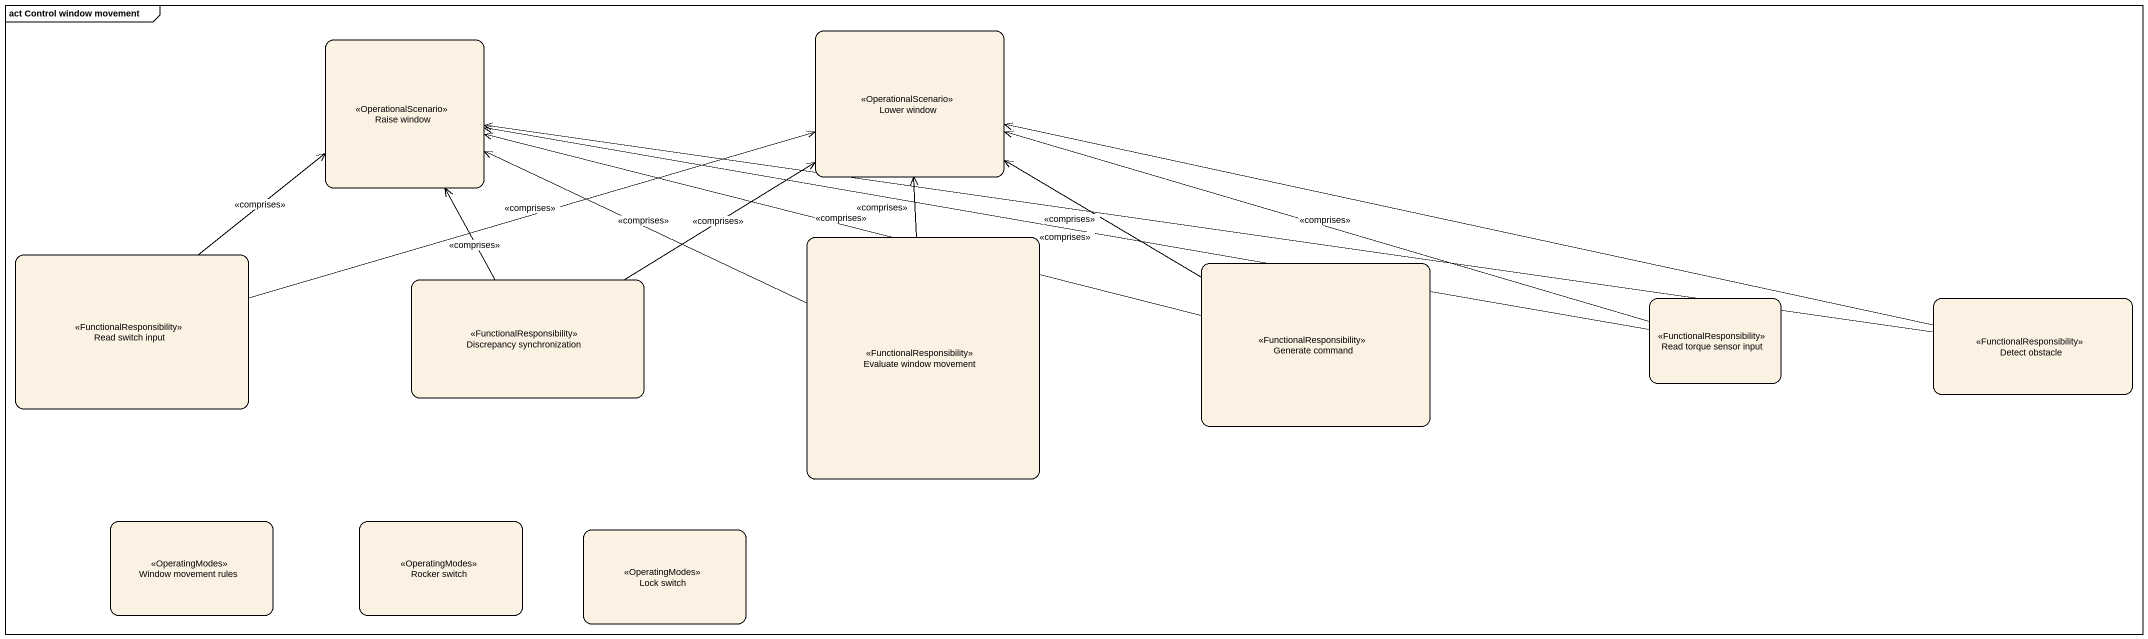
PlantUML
@startuml
mainframe act Control window movement
hide empty description
state "Raise window" as Raise_window <<OperationalScenario>>
state "Lower window" as Lower_window <<OperationalScenario>>
state "Read switch input" as Read_switch_input <<FunctionalResponsibility>>
state "Evaluate window movement" as Evaluate_window_movement <<FunctionalResponsibility>>
state "Generate command" as Generate_command <<FunctionalResponsibility>>
state "Discrepancy synchronization" as Discrepancy_synchronization <<FunctionalResponsibility>>
state "Read torque sensor input" as Read_torque_sensor_input <<FunctionalResponsibility>>
state "Detect obstacle" as Detect_obstacle <<FunctionalResponsibility>>
state "Window movement rules" as Window_movement_rules <<OperatingModes>>
state "Rocker switch" as Rocker_switch <<OperatingModes>>
state "Lock switch" as Lock_switch <<OperatingModes>>
Read_switch_input -up-> Raise_window : <<comprises>>
Read_switch_input -right-> Lower_window : <<comprises>>
Evaluate_window_movement -left-> Raise_window : <<comprises>>
Evaluate_window_movement -up-> Lower_window : <<comprises>>
Generate_command -left-> Raise_window : <<comprises>>
Generate_command -left-> Lower_window : <<comprises>>
Discrepancy_synchronization -up-> Raise_window : <<comprises>>
Discrepancy_synchronization -up-> Lower_window : <<comprises>>
Read_torque_sensor_input -left-> Raise_window : <<comprises>>
Read_torque_sensor_input -left-> Raise_window
Read_torque_sensor_input -left-> Lower_window : <<comprises>>
Detect_obstacle -left-> Raise_window
Detect_obstacle -left-> Lower_window
@enduml
